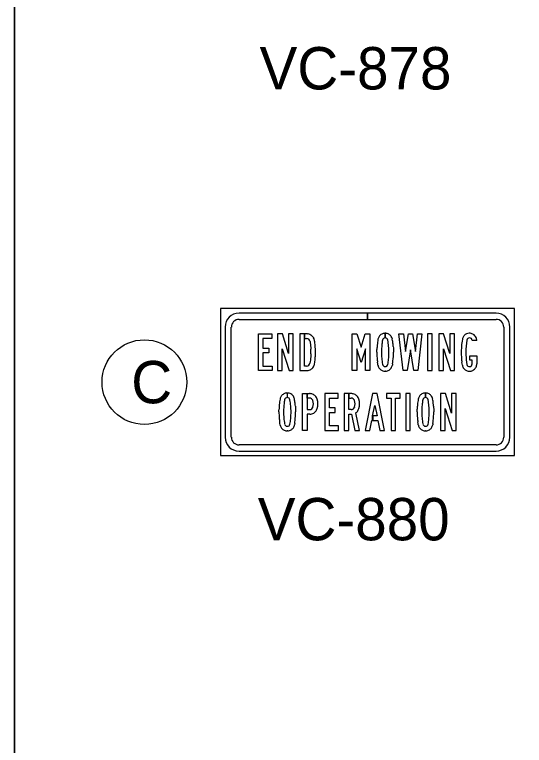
# Model space of a CAD drawing. Extents: x 0 to 32, y 0 to 21.
# Drawn here: x 0 to 1.686, y 13.88 to 16.296 of the extents above; entities that cross this region are included whole.
import ezdxf

# ---------------------------------------------------------------- set-up
doc = ezdxf.new("R2010")
doc.units = 0
for name, color, linetype in [('Default', 7, 'Continuous'), ('Level 1', 7, 'Continuous'), ('Level 63', 7, 'Continuous')]:
    doc.layers.add(name, color=color, linetype=linetype)

msp = doc.modelspace()

# ---------------------------------------------------------------- linework, layer by layer
at = {"layer": 'Default'}
msp.add_lwpolyline([(0, 21), (32, 21), (32, 0), (0, 0)], close=True, dxfattribs=at)
at = {"layer": 'Level 1'}
for p, q in [((1.6535, 15.3238), (0.6815, 15.3238)), ((0.6815, 15.3238), (0.6815, 14.8378)), ((1.6535, 14.8378), (1.6535, 15.3238)), ((1.1675, 15.3086), (0.7423, 15.3086)), ((1.1675, 15.2883), (1.1675, 15.3086)), ((1.5928, 15.3086), (1.1677, 15.3086)), ((1.1677, 15.3086), (1.1677, 15.2883)), ((0.7423, 15.2883), (1.1675, 15.2883)), ((1.1677, 15.2883), (1.5928, 15.2883)), ((0.6967, 15.263), (0.6967, 14.8985)), ((0.7169, 14.8985), (0.7169, 15.263)), ((1.6181, 15.263), (1.6181, 14.8985)), ((1.6383, 14.8985), (1.6383, 15.263)), ((0.8063, 15.2403), (0.8509, 15.2403)), ((0.8063, 15.1188), (0.8063, 15.2403)), ((0.8509, 15.2251), (0.8215, 15.2251)), ((0.8215, 15.2251), (0.8215, 15.1929)), ((0.8509, 15.2403), (0.8509, 15.2251)), ((0.8857, 15.2403), (0.8701, 15.2403)), ((0.8701, 15.2403), (0.8701, 15.1188)), ((0.9062, 15.1753), (0.8857, 15.2403)), ((0.9214, 15.2403), (0.9062, 15.2403)), ((0.9062, 15.2403), (0.9062, 15.1753)), ((0.9214, 15.1188), (0.9214, 15.2403)), ((0.9592, 15.2403), (0.944, 15.2403)), ((0.944, 15.2403), (0.944, 15.1188)), ((0.9592, 15.2251), (0.9592, 15.2403)), ((0.9592, 15.1341), (0.9592, 15.2251)), ((0.966, 15.2403), (0.9594, 15.2403)), ((0.9594, 15.2403), (0.9594, 15.2251)), ((0.9594, 15.2251), (0.966, 15.2251)), ((1.1168, 15.1188), (1.1168, 15.2403)), ((1.1168, 15.2403), (1.1324, 15.2403)), ((1.1324, 15.2403), (1.1462, 15.1964)), ((1.1462, 15.1964), (1.1599, 15.2403)), ((1.1599, 15.2403), (1.1756, 15.2403)), ((1.1756, 15.2403), (1.1756, 15.1188)), ((1.2033, 15.227), (1.2033, 15.227)), ((1.2258, 15.2423), (1.2258, 15.2271)), ((1.226, 15.227), (1.226, 15.2423)), ((1.2848, 15.1188), (1.2715, 15.2403)), ((1.2715, 15.2403), (1.2868, 15.2403)), ((1.2868, 15.2403), (1.2932, 15.1818)), ((1.2932, 15.1818), (1.303, 15.2403)), ((1.303, 15.2403), (1.316, 15.2403)), ((1.316, 15.2403), (1.3258, 15.182)), ((1.3258, 15.182), (1.3322, 15.2403)), ((1.3322, 15.2403), (1.3475, 15.2403)), ((1.3475, 15.2403), (1.3343, 15.1188)), ((1.3809, 15.2403), (1.3657, 15.2403)), ((1.3657, 15.2403), (1.3657, 15.1188)), ((1.3809, 15.1188), (1.3809, 15.2403)), ((1.4191, 15.2403), (1.4035, 15.2403)), ((1.4035, 15.2403), (1.4035, 15.1188)), ((1.4396, 15.1753), (1.4191, 15.2403)), ((1.4548, 15.2403), (1.4396, 15.2403)), ((1.4396, 15.2403), (1.4396, 15.1753)), ((1.4548, 15.1188), (1.4548, 15.2403)), ((1.5035, 15.2423), (1.5035, 15.2422)), ((0.9772, 15.2155), (0.978, 15.2105)), ((0.978, 15.2105), (0.9786, 15.2054)), ((0.9786, 15.2054), (0.9791, 15.2003)), ((0.9791, 15.2003), (0.9795, 15.1952)), ((1.2142, 15.1976), (1.2139, 15.1932)), ((1.2146, 15.2021), (1.2142, 15.1976)), ((1.215, 15.2065), (1.2146, 15.2021)), ((1.2354, 15.2145), (1.2346, 15.2195)), ((1.2361, 15.2095), (1.2354, 15.2145)), ((1.2367, 15.2045), (1.2361, 15.2095)), ((1.2372, 15.1995), (1.2367, 15.2045)), ((1.2376, 15.1945), (1.2372, 15.1995)), ((1.2526, 15.1989), (1.2529, 15.1941)), ((1.5287, 15.2183), (1.5135, 15.2183)), ((0.8215, 15.1929), (0.8405, 15.1929)), ((0.8405, 15.1776), (0.8215, 15.1776)), ((0.8215, 15.1776), (0.8215, 15.1341)), ((0.8405, 15.1929), (0.8405, 15.1776)), ((0.8853, 15.1188), (0.8853, 15.191)), ((0.8853, 15.191), (0.9082, 15.1188)), ((0.9795, 15.1952), (0.9798, 15.19)), ((0.98, 15.1743), (0.9798, 15.1691)), ((1.1462, 15.1454), (1.132, 15.191)), ((1.132, 15.191), (1.132, 15.1188)), ((1.1603, 15.191), (1.1462, 15.1454)), ((1.1603, 15.1188), (1.1603, 15.191)), ((1.1982, 15.1796), (1.1983, 15.1844)), ((1.1983, 15.1844), (1.1984, 15.1892)), ((1.2136, 15.1887), (1.2135, 15.1841)), ((1.2135, 15.1841), (1.2135, 15.1796)), ((1.2135, 15.1796), (1.2135, 15.1747)), ((1.2135, 15.1747), (1.2137, 15.1697)), ((1.2139, 15.1932), (1.2136, 15.1887)), ((1.2379, 15.1895), (1.2376, 15.1945)), ((1.238, 15.1845), (1.2379, 15.1895)), ((1.2379, 15.1705), (1.238, 15.175)), ((1.2381, 15.1796), (1.238, 15.1845)), ((1.238, 15.175), (1.2381, 15.1796)), ((1.2529, 15.1941), (1.2531, 15.1893)), ((1.2531, 15.1893), (1.2533, 15.1844)), ((1.2533, 15.1844), (1.2533, 15.1796)), ((1.3096, 15.1875), (1.2982, 15.1188)), ((1.3209, 15.1188), (1.3096, 15.1875)), ((1.4187, 15.1188), (1.4187, 15.191)), ((1.4187, 15.191), (1.4415, 15.1188)), ((0.9779, 15.1485), (0.9771, 15.1435)), ((0.9785, 15.1536), (0.9779, 15.1485)), ((0.9791, 15.1587), (0.9785, 15.1536)), ((0.9795, 15.1639), (0.9791, 15.1587)), ((0.9798, 15.1691), (0.9795, 15.1639)), ((0.9943, 15.1575), (0.9947, 15.163)), ((1.2137, 15.1697), (1.214, 15.1648)), ((1.214, 15.1648), (1.2143, 15.1598)), ((1.2143, 15.1598), (1.2148, 15.1548)), ((1.2148, 15.1548), (1.2154, 15.1498)), ((1.2154, 15.1498), (1.2162, 15.1448)), ((1.2353, 15.1438), (1.236, 15.1481)), ((1.236, 15.1481), (1.2365, 15.1526)), ((1.2365, 15.1526), (1.237, 15.157)), ((1.237, 15.157), (1.2374, 15.1615)), ((1.2374, 15.1615), (1.2377, 15.1659)), ((1.2377, 15.1659), (1.2379, 15.1705)), ((1.5059, 15.153), (1.5059, 15.1682)), ((1.5059, 15.1682), (1.5287, 15.1682)), ((1.5135, 15.153), (1.5059, 15.153)), ((1.5135, 15.1409), (1.5135, 15.153)), ((1.5287, 15.1682), (1.5287, 15.1409)), ((0.8215, 15.1341), (0.8519, 15.1341)), ((0.8519, 15.1341), (0.8519, 15.1188)), ((0.966, 15.1341), (0.9592, 15.1341)), ((1.2012, 15.1417), (1.2005, 15.1464)), ((1.202, 15.1369), (1.2012, 15.1417)), ((1.2022, 15.1357), (1.202, 15.1369)), ((1.2162, 15.1448), (1.217, 15.1398)), ((1.2346, 15.1394), (1.2353, 15.1438)), ((1.2503, 15.1417), (1.2496, 15.1369)), ((1.4804, 15.1415), (1.4797, 15.1462)), ((1.4812, 15.1367), (1.4804, 15.1415)), ((0.8519, 15.1188), (0.8063, 15.1188)), ((0.8701, 15.1188), (0.8853, 15.1188)), ((0.9082, 15.1188), (0.9214, 15.1188)), ((0.944, 15.1188), (0.966, 15.1188)), ((0.966, 15.1188), (0.9672, 15.1189)), ((1.132, 15.1188), (1.1168, 15.1188)), ((1.1756, 15.1188), (1.1603, 15.1188)), ((1.227, 15.1169), (1.2258, 15.1169)), ((1.2982, 15.1188), (1.2848, 15.1188)), ((1.3343, 15.1188), (1.3209, 15.1188)), ((1.3657, 15.1188), (1.3809, 15.1188)), ((1.4035, 15.1188), (1.4187, 15.1188)), ((1.4415, 15.1188), (1.4548, 15.1188)), ((0.8795, 15.0296), (0.8795, 15.0296)), ((0.9021, 15.0449), (0.9021, 15.0297)), ((0.9023, 15.0296), (0.9023, 15.0449)), ((0.9522, 14.9214), (0.9522, 15.0429)), ((0.9522, 15.0429), (0.9674, 15.0429)), ((0.9674, 15.0429), (0.9674, 15.0277)), ((0.9674, 15.0277), (0.9674, 14.9899)), ((0.9676, 15.0277), (0.9676, 15.0429)), ((0.9676, 15.0429), (0.9756, 15.0429)), ((0.9756, 15.0277), (0.9676, 15.0277)), ((1.0707, 15.0429), (1.026, 15.0429)), ((1.026, 15.0429), (1.026, 14.9214)), ((1.0413, 14.9955), (1.0413, 15.0277)), ((1.0413, 15.0277), (1.0707, 15.0277)), ((1.0707, 15.0277), (1.0707, 15.0429)), ((1.1051, 15.0429), (1.0899, 15.0429)), ((1.0899, 15.0429), (1.0899, 14.9214)), ((1.1051, 15.0277), (1.1051, 15.0429)), ((1.1051, 14.9899), (1.1051, 15.0277)), ((1.1133, 15.0429), (1.1053, 15.0429)), ((1.1053, 15.0429), (1.1053, 15.0277)), ((1.1053, 15.0277), (1.1133, 15.0277)), ((1.184, 15.0429), (1.1594, 14.9214)), ((1.1992, 15.0429), (1.184, 15.0429)), ((1.2239, 14.9214), (1.1992, 15.0429)), ((1.2756, 15.0429), (1.2299, 15.0429)), ((1.2299, 15.0429), (1.2299, 15.0277)), ((1.2299, 15.0277), (1.2451, 15.0277)), ((1.2451, 15.0277), (1.2451, 14.9214)), ((1.2604, 14.9214), (1.2604, 15.0277)), ((1.2604, 15.0277), (1.2756, 15.0277)), ((1.2756, 15.0277), (1.2756, 15.0429)), ((1.309, 15.0429), (1.2937, 15.0429)), ((1.2937, 15.0429), (1.2937, 14.9214)), ((1.309, 14.9214), (1.309, 15.0429)), ((1.3366, 15.0296), (1.3366, 15.0296)), ((1.3592, 15.0449), (1.3592, 15.0297)), ((1.3594, 15.0296), (1.3594, 15.0449)), ((1.4248, 15.0429), (1.4092, 15.0429)), ((1.4092, 15.0429), (1.4092, 14.9214)), ((1.4454, 14.9779), (1.4248, 15.0429)), ((1.4605, 15.0429), (1.4454, 15.0429)), ((1.4454, 15.0429), (1.4454, 14.9779)), ((1.4605, 14.9214), (1.4605, 15.0429)), ((0.8908, 15.0047), (0.8904, 15.0002)), ((0.8913, 15.0091), (0.8908, 15.0047)), ((0.9116, 15.0171), (0.9108, 15.0221)), ((0.9124, 15.0121), (0.9116, 15.0171)), ((0.913, 15.0071), (0.9124, 15.0121)), ((0.9135, 15.0021), (0.913, 15.0071)), ((1.1844, 14.969), (1.1917, 15.004)), ((1.1917, 15.004), (1.1988, 14.969)), ((1.3479, 15.0047), (1.3475, 15.0002)), ((1.3484, 15.0091), (1.3479, 15.0047)), ((1.3687, 15.0171), (1.3679, 15.0221)), ((1.3694, 15.0121), (1.3687, 15.0171)), ((1.37, 15.0071), (1.3694, 15.0121)), ((1.3705, 15.0021), (1.37, 15.0071)), ((0.8745, 14.987), (0.8747, 14.9918)), ((0.8745, 14.9822), (0.8745, 14.987)), ((0.8898, 14.9867), (0.8897, 14.9822)), ((0.8897, 14.9822), (0.8898, 14.9773)), ((0.8899, 14.9913), (0.8898, 14.9867)), ((0.8901, 14.9958), (0.8899, 14.9913)), ((0.8904, 15.0002), (0.8901, 14.9958)), ((0.9138, 14.9971), (0.9135, 15.0021)), ((0.9141, 14.9921), (0.9138, 14.9971)), ((0.9143, 14.9871), (0.9141, 14.9921)), ((0.9143, 14.9822), (0.9143, 14.9871)), ((0.9143, 14.9776), (0.9143, 14.9822)), ((0.9288, 15.0015), (0.9291, 14.9967)), ((0.9291, 14.9967), (0.9294, 14.9919)), ((0.9294, 14.9919), (0.9295, 14.987)), ((0.9295, 14.987), (0.9296, 14.9822)), ((0.9674, 14.9899), (0.9756, 14.9899)), ((0.9863, 14.997), (0.9865, 14.9976)), ((1.0602, 14.9955), (1.0413, 14.9955)), ((1.0413, 14.9367), (1.0413, 14.9802)), ((1.0413, 14.9802), (1.0602, 14.9802)), ((1.0602, 14.9802), (1.0602, 14.9955)), ((1.1133, 14.9899), (1.1051, 14.9899)), ((1.1242, 14.9978), (1.124, 14.9971)), ((1.1288, 14.9795), (1.1298, 14.9803)), ((1.1411, 14.9214), (1.1288, 14.9795)), ((1.3316, 14.987), (1.3318, 14.9918)), ((1.3316, 14.9822), (1.3316, 14.987)), ((1.347, 14.9913), (1.3468, 14.9867)), ((1.3468, 14.9867), (1.3468, 14.9822)), ((1.3468, 14.9822), (1.3469, 14.9773)), ((1.3472, 14.9958), (1.347, 14.9913)), ((1.3475, 15.0002), (1.3472, 14.9958)), ((1.3709, 14.9971), (1.3705, 15.0021)), ((1.3712, 14.9921), (1.3709, 14.9971)), ((1.3714, 14.9871), (1.3712, 14.9921)), ((1.3714, 14.9822), (1.3714, 14.9871)), ((1.3714, 14.9776), (1.3714, 14.9822)), ((1.3859, 15.0015), (1.3862, 14.9967)), ((1.3862, 14.9967), (1.3865, 14.9919)), ((1.3865, 14.9919), (1.3866, 14.987)), ((1.3866, 14.987), (1.3866, 14.9822)), ((1.4245, 14.9214), (1.4245, 14.9936)), ((1.4245, 14.9936), (1.4473, 14.9214)), ((0.8898, 14.9773), (0.8899, 14.9723)), ((0.8899, 14.9723), (0.8902, 14.9674)), ((0.8902, 14.9674), (0.8906, 14.9624)), ((0.8906, 14.9624), (0.8911, 14.9574)), ((0.8911, 14.9574), (0.8917, 14.9524)), ((0.9122, 14.9507), (0.9128, 14.9552)), ((0.9128, 14.9552), (0.9133, 14.9596)), ((0.9133, 14.9596), (0.9136, 14.9641)), ((0.9136, 14.9641), (0.9139, 14.9686)), ((0.9139, 14.9686), (0.9142, 14.9731)), ((0.9142, 14.9731), (0.9143, 14.9776)), ((0.9756, 14.9747), (0.9674, 14.9747)), ((0.9674, 14.9747), (0.9674, 14.9214)), ((0.977, 14.9747), (0.9756, 14.9747)), ((1.1051, 14.9214), (1.1051, 14.9747)), ((1.1051, 14.9747), (1.1143, 14.9747)), ((1.1143, 14.9747), (1.1256, 14.9214)), ((1.1844, 14.9538), (1.1844, 14.969)), ((1.1988, 14.969), (1.1846, 14.969)), ((1.1846, 14.969), (1.1846, 14.9538)), ((1.3469, 14.9773), (1.347, 14.9723)), ((1.347, 14.9723), (1.3473, 14.9674)), ((1.3473, 14.9674), (1.3477, 14.9624)), ((1.3477, 14.9624), (1.3482, 14.9574)), ((1.3482, 14.9574), (1.3488, 14.9524)), ((1.3693, 14.9507), (1.3699, 14.9552)), ((1.3699, 14.9552), (1.3703, 14.9596)), ((1.3703, 14.9596), (1.3707, 14.9641)), ((1.3707, 14.9641), (1.371, 14.9686)), ((1.371, 14.9686), (1.3712, 14.9731)), ((1.3712, 14.9731), (1.3714, 14.9776)), ((0.8775, 14.9443), (0.8768, 14.949)), ((0.8783, 14.9395), (0.8775, 14.9443)), ((0.8785, 14.9383), (0.8783, 14.9395)), ((0.8917, 14.9524), (0.8924, 14.9474)), ((0.8924, 14.9474), (0.8932, 14.9424)), ((0.9108, 14.942), (0.9116, 14.9464)), ((0.9116, 14.9464), (0.9122, 14.9507)), ((0.9266, 14.9443), (0.9258, 14.9395)), ((1.0716, 14.9367), (1.0413, 14.9367)), ((1.0716, 14.9214), (1.0716, 14.9367)), ((1.1749, 14.9214), (1.1815, 14.9538)), ((1.1815, 14.9538), (1.1844, 14.9538)), ((1.1846, 14.9538), (1.2019, 14.9538)), ((1.2019, 14.9538), (1.2084, 14.9214)), ((1.3345, 14.9443), (1.3338, 14.949)), ((1.3353, 14.9395), (1.3345, 14.9443)), ((1.3356, 14.9383), (1.3353, 14.9395)), ((1.3488, 14.9524), (1.3495, 14.9474)), ((1.3495, 14.9474), (1.3503, 14.9424)), ((1.3679, 14.942), (1.3686, 14.9464)), ((1.3686, 14.9464), (1.3693, 14.9507)), ((1.3837, 14.9443), (1.3829, 14.9395)), ((0.9033, 14.9195), (0.9021, 14.9195)), ((0.9674, 14.9214), (0.9522, 14.9214)), ((1.026, 14.9214), (1.0716, 14.9214)), ((1.0899, 14.9214), (1.1051, 14.9214)), ((1.1256, 14.9214), (1.1411, 14.9214)), ((1.1594, 14.9214), (1.1749, 14.9214)), ((1.2084, 14.9214), (1.2239, 14.9214)), ((1.2451, 14.9214), (1.2604, 14.9214)), ((1.2937, 14.9214), (1.309, 14.9214)), ((1.3603, 14.9195), (1.3592, 14.9195)), ((1.4092, 14.9214), (1.4245, 14.9214)), ((1.4473, 14.9214), (1.4605, 14.9214)), ((1.5928, 14.8732), (0.7423, 14.8732)), ((0.6815, 14.8378), (1.6535, 14.8378)), ((0.7423, 14.853), (1.5928, 14.853))]:
    msp.add_line(p, q, dxfattribs=at)
msp.add_circle((0.4294, 15.0808), 0.14, dxfattribs=at)
for centre, radius, start, end in [((0.7423, 15.263), 0.0456, 90, 180), ((1.5928, 15.263), 0.0456, 0, 90), ((0.7423, 15.263), 0.0253, 90, 180), ((1.5928, 15.263), 0.0253, 0, 90), ((0.966, 15.2123), 0.028, 80.327, 90.1231), ((0.9659, 15.2137), 0.0114, 9.3292, 89.814), ((0.9664, 15.2148), 0.0255, 51.4117, 80.2261), ((0.9647, 15.2122), 0.0286, 42.2869, 51.9483), ((0.9672, 15.2144), 0.0253, 29.1026, 42.2565), ((0.9672, 15.2146), 0.0252, 15.7469, 28.9675), ((0.9645, 15.2138), 0.028, 8.433, 15.8275), ((1.4362, 15.1804), 0.238, 169.8349, 172.1213), ((1.2263, 15.2183), 0.0246, 159.2233, 170.551), ((1.2246, 15.2189), 0.0229, 132.1538, 159.0316), ((1.2267, 15.217), 0.0256, 118.9874, 132.7228), ((1.2255, 15.2189), 0.0234, 92.1871, 118.6785), ((1.2259, 15.218), 0.00909, 90.5012, 169.2997), ((1.2258, 15.2163), 0.0259, 89.9789, 92.7595), ((1.2258, 15.2163), 0.0259, 81.8701, 89.5316), ((1.2259, 15.2183), 0.0088, 8.3047, 88.8695), ((1.2262, 15.2191), 0.0232, 52.2701, 81.7426), ((1.2245, 15.2165), 0.0263, 42.0349, 52.7876), ((1.2271, 15.2188), 0.0228, 9.186, 42.0092), ((1.0158, 15.1806), 0.2374, 6.7215, 10.1635), ((1.7228, 15.1797), 0.2453, 169.9482, 175.539), ((1.5053, 15.2184), 0.0244, 159.1262, 170.4155), ((1.5038, 15.2189), 0.0228, 135.2843, 158.9532), ((1.5057, 15.2172), 0.0254, 116.5011, 135.6996), ((1.5045, 15.2192), 0.0231, 92.3221, 115.9547), ((1.5049, 15.2182), 0.00884, 90.7148, 169.8524), ((1.5048, 15.2164), 0.0259, 78.2486, 92.8193), ((1.5048, 15.2184), 0.00869, 359.6466, 90.1292), ((1.5054, 15.2197), 0.0225, 49.1934, 78.022), ((1.5034, 15.217), 0.0259, 33.1726, 49.6974), ((1.506, 15.2189), 0.0227, 4.0841, 32.7682), ((1.5015, 15.2183), 0.0272, 359.9644, 4.5653), ((0.7503, 15.1793), 0.245, 5.1919, 9.0517), ((0.7531, 15.1796), 0.2422, 359.9993, 5.187), ((1.4416, 15.1798), 0.2433, 174.4048, 177.7824), ((1.4378, 15.1801), 0.2395, 172.122, 174.3987), ((1.4325, 15.1809), 0.219, 169.8026, 173.2783), ((1.0122, 15.1801), 0.2412, 4.4538, 6.7242), ((1.7234, 15.1796), 0.2459, 175.5435, 178.8912), ((1.7237, 15.1797), 0.231, 170.0003, 180.0165), ((0.7423, 15.1796), 0.2377, 358.7204, 2.5052), ((0.7482, 15.1795), 0.247, 356.1485, 0.0094), ((1.4388, 15.1796), 0.2405, 180.0011, 182.2542), ((1.0106, 15.1796), 0.2427, 353.2649, 359.9977), ((1.7216, 15.1796), 0.2441, 178.8786, 182.2384), ((1.7249, 15.1796), 0.2322, 179.9976, 182.4935), ((0.7589, 15.1788), 0.2363, 350.8474, 354.8253), ((1.4408, 15.1797), 0.2426, 182.2549, 184.4954), ((1.4453, 15.1801), 0.2471, 184.502, 187.8204), ((1.007, 15.18), 0.2463, 351.049, 353.2709), ((1.7229, 15.1797), 0.2455, 182.2405, 184.467), ((1.7274, 15.1801), 0.25, 184.4735, 187.7715), ((1.7229, 15.1795), 0.2302, 182.4931, 190.0276), ((0.9661, 15.1452), 0.0111, 269.1563, 351.5932), ((0.9646, 15.1469), 0.0286, 303.4969, 313.133), ((0.9667, 15.145), 0.0258, 312.5547, 340.9185), ((0.9646, 15.1457), 0.028, 341.0455, 350.7707), ((1.2247, 15.1405), 0.023, 191.9311, 218.68), ((1.2269, 15.1424), 0.0259, 218.9275, 232.362), ((1.2258, 15.141), 0.00892, 188.1712, 349.4546), ((1.2266, 15.1405), 0.0232, 312.7044, 339.1911), ((1.2249, 15.141), 0.025, 339.3724, 350.5453), ((1.5039, 15.1404), 0.023, 189.1991, 218.6889), ((1.506, 15.1422), 0.0258, 219.0127, 232.5531), ((1.5048, 15.1408), 0.00873, 189.495, 0.1548), ((1.503, 15.1425), 0.0264, 305.933, 319.9596), ((1.5059, 15.1404), 0.0228, 319.3805, 350.507), ((1.5032, 15.1408), 0.0256, 350.5736, 0.1284), ((0.9664, 15.1442), 0.0254, 271.8389, 303.4327), ((1.2254, 15.1401), 0.0232, 231.8675, 259.5942), ((1.2258, 15.1423), 0.0254, 259.7346, 270.1372), ((1.2262, 15.1399), 0.023, 271.9669, 302.704), ((1.2247, 15.1422), 0.0257, 302.7993, 313.2494), ((1.5044, 15.1398), 0.0229, 232.0397, 258.7703), ((1.5047, 15.1417), 0.0248, 258.9388, 270.1528), ((1.5048, 15.1437), 0.0268, 269.964, 274.6199), ((1.5053, 15.1394), 0.0225, 274.1593, 305.7512), ((0.9025, 15.0209), 0.0246, 159.2233, 170.551), ((0.9009, 15.0215), 0.0229, 132.1538, 159.0316), ((0.9029, 15.0196), 0.0256, 118.9874, 132.7228), ((0.9017, 15.0215), 0.0234, 92.1871, 118.6785), ((0.9022, 15.0206), 0.00909, 90.5061, 169.2997), ((0.9021, 15.0189), 0.0259, 89.9806, 92.7595), ((0.9021, 15.0189), 0.0259, 81.8701, 89.5333), ((0.9021, 15.0209), 0.0088, 8.3047, 88.8745), ((0.9024, 15.0217), 0.0232, 52.2701, 81.7426), ((0.9007, 15.0191), 0.0263, 42.0349, 52.7876), ((0.9033, 15.0214), 0.0228, 9.186, 42.0092), ((0.9756, 15.0143), 0.0286, 82.1475, 90.0558), ((0.9756, 15.0113), 0.0164, 85.157, 90.0717), ((0.9759, 15.0138), 0.0139, 79.6564, 85.1583), ((0.9769, 15.0179), 0.00969, 35.0831, 81.1842), ((0.976, 15.0172), 0.0257, 53.5955, 82.1253), ((0.9744, 15.0147), 0.0287, 45.6469, 54.0088), ((0.9768, 15.0171), 0.0253, 18.1836, 45.6657), ((1.1133, 15.0143), 0.0286, 82.1475, 90.0558), ((1.1133, 15.0113), 0.0164, 85.157, 90.0717), ((1.1136, 15.0138), 0.0139, 79.6564, 85.1583), ((1.1146, 15.0179), 0.00969, 35.0831, 81.1842), ((1.1137, 15.0172), 0.0257, 53.5955, 82.1253), ((1.1121, 15.0147), 0.0287, 45.6469, 54.0088), ((1.1145, 15.0171), 0.0253, 18.1836, 45.6657), ((1.3596, 15.0209), 0.0246, 159.2233, 170.551), ((1.358, 15.0215), 0.0229, 132.1538, 159.0316), ((1.36, 15.0196), 0.0256, 118.9874, 132.7228), ((1.3588, 15.0215), 0.0234, 92.1871, 118.6785), ((1.3592, 15.0206), 0.00909, 90.5012, 169.2997), ((1.3592, 15.0189), 0.0259, 89.9789, 92.7595), ((1.3592, 15.0189), 0.0259, 81.8701, 89.5316), ((1.3592, 15.0209), 0.0088, 8.3047, 88.8695), ((1.3595, 15.0217), 0.0232, 52.2701, 81.7426), ((1.3578, 15.0191), 0.0263, 42.0349, 52.7876), ((1.3604, 15.0214), 0.0228, 9.186, 42.0092), ((1.1178, 14.9824), 0.2433, 174.4048, 177.7824), ((1.114, 14.9827), 0.2395, 172.122, 174.3987), ((1.1125, 14.983), 0.238, 169.8349, 172.1213), ((1.1088, 14.9835), 0.219, 169.8026, 173.2783), ((0.6921, 14.9832), 0.2374, 6.7215, 10.1635), ((0.6884, 14.9827), 0.2412, 4.4538, 6.7242), ((0.9751, 15.0166), 0.0119, 25.95, 35.0706), ((0.9723, 15.0153), 0.015, 18.0245, 25.8347), ((0.9507, 15.0088), 0.0376, 342.7217, 17.2783), ((0.9525, 15.0089), 0.051, 342.2454, 18.4236), ((1.1128, 15.0166), 0.0119, 25.95, 35.0706), ((1.11, 15.0153), 0.015, 18.0245, 25.8347), ((1.0888, 15.0089), 0.0372, 342.628, 17.372), ((1.0902, 15.0089), 0.051, 342.2454, 18.4236), ((1.5749, 14.9824), 0.2433, 174.4048, 177.7824), ((1.5711, 14.9827), 0.2395, 172.122, 174.3987), ((1.5696, 14.983), 0.238, 169.8349, 172.1213), ((1.5658, 14.9835), 0.219, 169.8026, 173.2783), ((1.1492, 14.9832), 0.2374, 6.7215, 10.1635), ((1.1455, 14.9827), 0.2412, 4.4538, 6.7242), ((1.115, 14.9822), 0.2405, 180.0011, 182.2542), ((0.6868, 14.9822), 0.2427, 353.2649, 359.9977), ((0.9757, 15.0059), 0.016, 269.8918, 277.3729), ((0.9761, 15.0024), 0.0125, 277.4838, 286.2849), ((0.9769, 14.9998), 0.00974, 286.1062, 335.6492), ((0.973, 15.002), 0.0142, 334.0179, 339.4459), ((0.9745, 15.0026), 0.0284, 301.4279, 309.4619), ((0.9762, 15.0008), 0.0259, 309.1319, 331.8174), ((0.975, 15.0013), 0.0272, 332.0036, 342.9752), ((1.1133, 15.0057), 0.0158, 269.8993, 277.1583), ((1.1137, 15.0024), 0.0125, 277.2614, 285.744), ((1.1145, 14.9998), 0.00978, 285.5563, 336.6307), ((1.1103, 15.0022), 0.0146, 334.7152, 339.8377), ((1.1139, 15.0006), 0.0258, 307.8713, 332.4729), ((1.112, 15.0016), 0.0279, 332.5804, 342.917), ((1.5721, 14.9822), 0.2405, 180.0011, 182.2542), ((1.1439, 14.9822), 0.2427, 353.2649, 359.9977), ((1.117, 14.9823), 0.2426, 182.2549, 184.4954), ((1.1215, 14.9827), 0.2471, 184.502, 187.8204), ((0.976, 15.0002), 0.0255, 272.2294, 301.353), ((1.5741, 14.9823), 0.2426, 182.2549, 184.4954), ((1.5786, 14.9827), 0.2471, 184.502, 187.8204), ((0.901, 14.9431), 0.023, 191.9311, 218.68), ((0.9021, 14.9436), 0.00892, 188.1712, 349.4546), ((0.9028, 14.9431), 0.0232, 312.7044, 339.1911), ((0.9012, 14.9436), 0.025, 339.3724, 350.5453), ((0.6833, 14.9826), 0.2463, 351.049, 353.2709), ((1.3581, 14.9431), 0.023, 191.9311, 218.68), ((1.3591, 14.9436), 0.00892, 188.1712, 349.4546), ((1.3599, 14.9431), 0.0232, 312.7044, 339.1911), ((1.3583, 14.9436), 0.025, 339.3724, 350.5453), ((1.1404, 14.9826), 0.2463, 351.049, 353.2709), ((0.9032, 14.945), 0.0259, 218.9275, 232.362), ((0.9017, 14.9427), 0.0232, 231.8675, 259.5942), ((0.902, 14.9449), 0.0254, 259.7346, 270.1372), ((0.9025, 14.9425), 0.023, 271.9669, 302.704), ((0.9009, 14.9448), 0.0257, 302.7993, 313.2494), ((1.3603, 14.945), 0.0259, 218.9275, 232.362), ((1.3588, 14.9427), 0.0232, 231.8675, 259.5942), ((1.3591, 14.9449), 0.0254, 259.7346, 270.1372), ((1.3596, 14.9425), 0.023, 271.9669, 302.704), ((1.358, 14.9448), 0.0257, 302.7993, 313.2494), ((0.7423, 14.8985), 0.0456, 180, 270), ((0.7423, 14.8985), 0.0253, 180, 270), ((1.5928, 14.8985), 0.0456, 270, 0), ((1.5928, 14.8985), 0.0253, 270, 0)]:
    msp.add_arc(centre, radius, start, end, dxfattribs=at)
at = {"layer": 'Level 63'}
msp.add_line((0, 21), (0, 0), dxfattribs=at)

# ---------------------------------------------------------------- texts
at = {"layer": 'Level 1'}
for s, p in [('VC-878', (0.8103, 16.0485)), ('C', (0.3858, 15.0108)), ('VC-880', (0.8043, 14.5578))]:
    msp.add_text(s, height=0.14, dxfattribs=at).set_placement(p)

doc.saveas('drawing.dxf')
